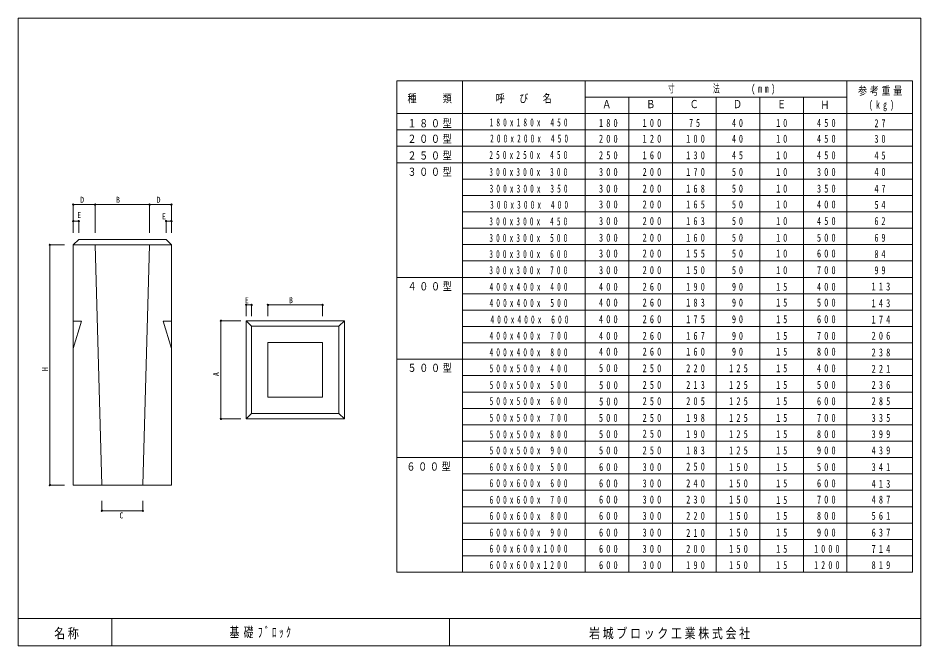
# Model space of a CAD drawing. Units: millimetres, scale not verified. Extents: x -179 to 1475, y 45 to 1195.
import ezdxf
from ezdxf.enums import TextEntityAlignment as Align

# ---------------------------------------------------------------- set-up
doc = ezdxf.new("R2010")
doc.units = ezdxf.units.MM
doc.header["$LTSCALE"] = 5
doc.header["$PDMODE"] = 32
doc.header["$PDSIZE"] = 2.5
doc.layers.add('_0-0_', color=2, linetype='Continuous', lineweight=18)
doc.styles.add('ＭＳ ゴシック', font='')
doc.styles.get('ＭＳ ゴシック').set_extended_font_data('MS Gothic')

msp = doc.modelspace()

# ---------------------------------------------------------------- linework, layer by layer
at = {"layer": '_0-0_', "color": 7}
for p, q in [((-179.34, 1195.252), (-179.34, 1145.252)), ((-179.34, 1195.252), (1475.006, 1195.252)), ((1475.006, 45.252), (1475.006, 1195.252)), ((-179.34, 1145.252), (-179.34, 45.252)), ((1459.515, 1080.324), (514.921, 1080.324)), ((514.921, 1080.324), (514.921, 180.324)), ((634.921, 1080.324), (634.921, 180.324)), ((859.921, 1080.324), (859.921, 180.324)), ((1339.515, 180.324), (1339.515, 1080.324)), ((1459.515, 180.324), (1459.515, 1080.324)), ((1339.515, 1050.324), (859.921, 1050.324)), ((939.853, 1050.324), (939.853, 180.324)), ((1019.785, 1050.324), (1019.785, 180.324)), ((1099.718, 1050.324), (1099.718, 180.324)), ((1179.65, 1050.324), (1179.65, 180.324)), ((1259.583, 1050.324), (1259.583, 180.324)), ((1459.515, 1020.324), (514.921, 1020.324)), ((1459.515, 990.324), (514.921, 990.324)), ((1459.515, 960.324), (514.921, 960.324)), ((1459.515, 930.324), (514.921, 930.324)), ((1459.515, 900.324), (634.921, 900.324)), ((1459.515, 870.324), (634.921, 870.324)), ((-78.238, 853.618), (-38.238, 853.618)), ((-78.238, 853.618), (-78.238, 801.978)), ((-38.238, 853.618), (-38.238, 801.978)), ((-38.238, 853.618), (61.762, 853.618)), ((61.762, 853.618), (61.762, 801.978)), ((61.762, 853.618), (101.762, 853.618)), ((101.762, 853.618), (101.762, 801.978)), ((1459.515, 840.324), (634.921, 840.324)), ((-78.238, 823.494), (-68.238, 823.494)), ((-78.238, 823.494), (-78.238, 801.978)), ((-68.238, 823.494), (-68.238, 801.978)), ((101.762, 823.494), (91.762, 823.494)), ((91.762, 823.494), (91.762, 801.978)), ((101.762, 823.494), (101.762, 801.978)), ((1459.515, 810.324), (634.921, 810.324)), ((-121.012, 779.917), (-121.012, 339.917)), ((-121.012, 779.917), (-93.968, 779.917)), ((-68.238, 789.917), (-78.238, 779.917)), ((-78.238, 339.917), (-78.238, 779.917)), ((-78.238, 779.917), (101.762, 779.917)), ((-68.238, 789.917), (91.762, 789.917)), ((-38.238, 779.917), (-25.738, 339.917)), ((61.762, 779.917), (49.262, 339.917)), ((91.762, 789.917), (101.762, 779.917)), ((101.762, 339.917), (101.762, 779.917)), ((1459.515, 780.324), (634.921, 780.324)), ((1459.515, 750.324), (634.921, 750.324)), ((1459.515, 720.324), (514.921, 720.324)), ((1459.515, 690.324), (634.921, 690.324)), ((238.623, 669.737), (248.623, 669.737)), ((238.623, 669.737), (238.623, 649.23)), ((248.623, 669.737), (248.623, 649.23)), ((278.623, 669.737), (378.623, 669.737)), ((278.623, 669.737), (278.623, 649.23)), ((378.623, 669.737), (378.623, 649.23)), ((1459.515, 660.324), (634.921, 660.324)), ((-63.238, 639.917), (-78.238, 589.917)), ((-63.238, 639.917), (-78.238, 639.917)), ((86.762, 639.917), (101.762, 589.917)), ((86.762, 639.917), (101.762, 639.917)), ((192.243, 640.949), (192.243, 460.949)), ((192.243, 640.949), (228.653, 640.949)), ((238.623, 640.949), (248.623, 630.949)), ((238.623, 640.949), (238.623, 460.949)), ((418.623, 640.949), (238.623, 640.949)), ((248.623, 630.949), (248.623, 470.949)), ((408.623, 630.949), (248.623, 630.949)), ((418.623, 640.949), (408.623, 630.949)), ((408.623, 630.949), (408.623, 470.949)), ((418.623, 640.949), (418.623, 460.949)), ((1459.515, 630.324), (634.921, 630.324)), ((378.623, 600.949), (278.623, 600.949)), ((278.623, 600.949), (278.623, 500.949)), ((378.623, 600.949), (378.623, 500.949)), ((1459.515, 600.324), (634.921, 600.324)), ((1459.515, 600.324), (634.921, 600.324)), ((1459.515, 570.324), (514.921, 570.324)), ((1459.515, 540.324), (634.921, 540.324)), ((378.623, 500.949), (278.623, 500.949)), ((1459.515, 510.324), (634.921, 510.324)), ((1459.515, 480.324), (634.921, 480.324)), ((248.623, 470.949), (238.623, 460.949)), ((408.623, 470.949), (248.623, 470.949)), ((408.623, 470.949), (418.623, 460.949)), ((192.243, 460.949), (228.653, 460.949)), ((418.623, 460.949), (238.623, 460.949)), ((1459.515, 450.324), (634.921, 450.324)), ((1459.515, 420.324), (634.921, 420.324)), ((1459.515, 390.324), (514.921, 390.324)), ((1459.515, 360.324), (634.921, 360.324)), ((-121.012, 339.917), (-93.968, 339.917)), ((101.762, 339.917), (-78.238, 339.917)), ((1459.515, 330.324), (634.921, 330.324)), ((-25.738, 292.771), (-25.738, 310.878)), ((49.262, 292.771), (49.262, 310.878)), ((1459.515, 300.324), (634.921, 300.324)), ((-25.738, 292.771), (49.262, 292.771)), ((1459.515, 270.324), (634.921, 270.324)), ((1459.515, 240.324), (634.921, 240.324)), ((1459.515, 210.324), (634.921, 210.324)), ((1459.515, 180.324), (514.921, 180.324)), ((-179.34, 95.252), (1475.006, 95.252)), ((-7.655, 95.252), (-7.655, 45.252)), ((610.994, 95.252), (610.994, 45.252)), ((-179.34, 45.252), (1475.006, 45.252))]:
    msp.add_line(p, q, dxfattribs=at)
at = {"layer": '_0-0_', "color": 4}
for p in [(-78.238, 853.618), (-38.238, 853.618), (61.762, 853.618), (101.762, 853.618), (-78.238, 823.494), (-68.238, 823.494), (91.762, 823.494), (101.762, 823.494), (-121.012, 779.917), (238.623, 669.737), (248.623, 669.737), (278.623, 669.737), (378.623, 669.737), (192.243, 640.949), (192.243, 460.949), (-121.012, 339.917), (-25.738, 292.771), (49.262, 292.771)]:
    msp.add_point(p, dxfattribs=at)

# ---------------------------------------------------------------- texts
at = {"layer": '_0-0_', "style": 'ＭＳ ゴシック', "width": 0.8}
for s, p in [('Ａ', (891.079, 1025.793)), ('Ｂ', (971.776, 1025.793)), ('Ｃ', (1051.231, 1025.793)), ('Ｄ', (1130.686, 1025.793)), ('Ｅ', (1211.383, 1025.793)), ('Ｈ', (1290.839, 1024.175))]:
    msp.add_text(s, height=14.66, dxfattribs=at).set_placement(p, align=Align.BOTTOM_LEFT)
at = {"layer": '_0-0_', "color": 3, "style": 'ＭＳ ゴシック', "width": 0.8}
for s, p in [('D', (-65.488, 853.618)), ('B', (0.262, 853.618)), ('D', (74.512, 853.618)), ('E', (-70.87, 825.53)), ('E', (84.475, 823.262)), ('E', (236.373, 669.737)), ('B', (317.123, 669.737)), ('C', (6.418, 275.506))]:
    msp.add_text(s, height=11, dxfattribs=at).set_placement(p, align=Align.BOTTOM_LEFT)
for s, p in [('H', (-121.012, 548.417)), ('A', (192.243, 539.449))]:
    msp.add_text(s, height=11, rotation=90, dxfattribs=at).set_placement(p, align=Align.BOTTOM_LEFT)
at = {"layer": '_0-0_', "char_height": 14.66, "attachment_point": 7, "style": 'ＭＳ ゴシック'}
for s, insert in [('\\T1.71;\\W0.6;寸\\~\\~\\~\\~\\~法\\~\\~\\~\\~(mm)', (1011.453, 1054.913)), ('\\T1.31;\\W0.8;参考重量', (1359.804, 1052.979)), ('\\T1.31;\\W0.8;種\u3000\u3000類', (534.369, 1039.11)), ('\\T1.31;\\W0.8;呼\u3000び\u3000名', (696.002, 1039.11)), ('\\T1.82;\\W0.6;(kg)', (1379.554, 1024.491)), ('\\T1.31;\\W0.8;１８０型', (534.204, 994.156)), ('\\T1.88;\\W0.55;180x180x\\~450', (684.737, 996.655)), ('\\T1.79;\\W0.65;180', (885.147, 995.672)), ('\\T1.79;\\W0.65;100', (965.02, 995.672)), ('\\T1.74;\\W0.7;75', (1050.143, 995.672)), ('\\T1.74;\\W0.7;40', (1128.825, 995.672)), ('\\T1.74;\\W0.7;10', (1209.89, 995.672)), ('\\T1.79;\\W0.65;450', (1284.513, 995.672)), ('\\T1.74;\\W0.7;27', (1389.903, 995.389)), ('\\T1.31;\\W0.8;２００型', (534.204, 965.735)), ('\\T1.88;\\W0.55;200x200x\\~450', (685.7, 967.119)), ('\\T1.79;\\W0.65;200', (885.147, 966.723)), ('\\T1.79;\\W0.65;120', (965.02, 966.723)), ('\\T1.79;\\W0.65;100', (1044.893, 966.723)), ('\\T1.74;\\W0.7;40', (1128.825, 966.723)), ('\\T1.74;\\W0.7;10', (1209.89, 966.723)), ('\\T1.79;\\W0.65;450', (1284.513, 966.723)), ('\\T1.74;\\W0.7;30', (1389.903, 966.603)), ('\\T1.31;\\W0.8;２５０型', (534.204, 935.041)), ('\\T1.88;\\W0.55;250x250x\\~450', (684.252, 937.009)), ('\\T1.79;\\W0.65;250', (885.147, 936.477)), ('\\T1.79;\\W0.65;160', (965.02, 936.477)), ('\\T1.79;\\W0.65;130', (1044.893, 936.477)), ('\\T1.74;\\W0.7;45', (1128.825, 936.477)), ('\\T1.74;\\W0.7;10', (1209.89, 936.477)), ('\\T1.79;\\W0.65;450', (1284.513, 936.477)), ('\\T1.74;\\W0.7;45', (1389.903, 935.975)), ('\\T1.31;\\W0.8;３００型', (534.204, 905.331)), ('\\T1.88;\\W0.55;300x300x\\~300', (684.252, 905.762)), ('\\T1.79;\\W0.65;300', (885.147, 905.846)), ('\\T1.79;\\W0.65;200', (965.02, 905.846)), ('\\T1.79;\\W0.65;170', (1044.893, 905.846)), ('\\T1.74;\\W0.7;50', (1128.825, 905.846)), ('\\T1.74;\\W0.7;10', (1209.89, 905.846)), ('\\T1.79;\\W0.65;300', (1284.513, 905.846)), ('\\T1.74;\\W0.7;40', (1389.903, 906.033)), ('\\T1.88;\\W0.55;300x300x\\~350', (684.737, 875.357)), ('\\T1.79;\\W0.65;300', (885.147, 875.373)), ('\\T1.79;\\W0.65;200', (965.02, 875.373)), ('\\T1.79;\\W0.65;168', (1044.893, 875.373)), ('\\T1.74;\\W0.7;50', (1128.825, 875.373)), ('\\T1.74;\\W0.7;10', (1209.89, 875.373)), ('\\T1.79;\\W0.65;350', (1284.513, 875.373)), ('\\T1.74;\\W0.7;47', (1389.903, 875.458)), ('\\T1.88;\\W0.55;300x300x\\~400', (685.7, 845.82)), ('\\T1.79;\\W0.65;300', (885.147, 846.423)), ('\\T1.79;\\W0.65;200', (965.02, 846.423)), ('\\T1.79;\\W0.65;165', (1044.893, 846.423)), ('\\T1.74;\\W0.7;50', (1128.825, 846.423)), ('\\T1.74;\\W0.7;10', (1209.89, 846.423)), ('\\T1.79;\\W0.65;400', (1284.513, 846.423)), ('\\T1.74;\\W0.7;54', (1389.903, 845.688)), ('\\T1.88;\\W0.55;300x300x\\~450', (684.252, 815.415)), ('\\T1.79;\\W0.65;300', (885.147, 815.95)), ('\\T1.79;\\W0.65;200', (965.02, 815.95)), ('\\T1.79;\\W0.65;163', (1044.893, 815.95)), ('\\T1.74;\\W0.7;50', (1128.825, 815.95)), ('\\T1.74;\\W0.7;10', (1209.89, 815.95)), ('\\T1.79;\\W0.65;450', (1284.513, 815.95)), ('\\T1.74;\\W0.7;62', (1389.903, 815.919)), ('\\T1.88;\\W0.55;300x300x\\~500', (684.252, 785.01)), ('\\T1.79;\\W0.65;300', (885.147, 785.476)), ('\\T1.79;\\W0.65;200', (965.02, 785.476)), ('\\T1.79;\\W0.65;160', (1044.893, 785.476)), ('\\T1.74;\\W0.7;50', (1128.825, 785.476)), ('\\T1.74;\\W0.7;10', (1209.89, 785.476)), ('\\T1.79;\\W0.65;500', (1284.513, 785.476)), ('\\T1.74;\\W0.7;69', (1389.903, 785.344)), ('\\T1.88;\\W0.55;300x300x\\~600', (684.252, 755.473)), ('\\T1.79;\\W0.65;300', (885.147, 756.526)), ('\\T1.79;\\W0.65;200', (965.02, 756.526)), ('\\T1.79;\\W0.65;155', (1044.893, 756.526)), ('\\T1.74;\\W0.7;50', (1128.825, 756.526)), ('\\T1.74;\\W0.7;10', (1209.89, 756.526)), ('\\T1.79;\\W0.65;600', (1284.513, 756.526)), ('\\T1.74;\\W0.7;84', (1389.903, 755.574)), ('\\T1.88;\\W0.55;300x300x\\~700', (684.252, 725.936)), ('\\T1.79;\\W0.65;300', (885.147, 726.053)), ('\\T1.79;\\W0.65;200', (965.02, 726.053)), ('\\T1.79;\\W0.65;150', (1044.893, 726.053)), ('\\T1.74;\\W0.7;50', (1128.825, 726.053)), ('\\T1.74;\\W0.7;10', (1209.89, 726.053)), ('\\T1.79;\\W0.65;700', (1284.513, 726.053)), ('\\T1.74;\\W0.7;99', (1389.903, 725.804)), ('\\T1.31;\\W0.8;４００型', (534.369, 695.531)), ('\\T1.88;\\W0.55;400x400x\\~400', (684.69, 695.531)), ('\\T1.79;\\W0.65;400', (885.147, 695.58)), ('\\T1.79;\\W0.65;260', (965.02, 695.58)), ('\\T1.79;\\W0.65;190', (1044.893, 695.58)), ('\\T1.74;\\W0.7;90', (1128.825, 695.58)), ('\\T1.74;\\W0.7;15', (1209.89, 695.58)), ('\\T1.79;\\W0.65;400', (1284.513, 695.58)), ('\\T1.79;\\W0.65;113', (1384.653, 696.034)), ('\\T1.88;\\W0.55;400x400x\\~500', (684.69, 665.994)), ('\\T1.79;\\W0.65;400', (885.147, 666.63)), ('\\T1.79;\\W0.65;260', (965.02, 666.63)), ('\\T1.79;\\W0.65;183', (1044.893, 666.63)), ('\\T1.74;\\W0.7;90', (1128.825, 666.63)), ('\\T1.74;\\W0.7;15', (1209.89, 666.63)), ('\\T1.79;\\W0.65;500', (1284.513, 666.63)), ('\\T1.79;\\W0.65;143', (1384.653, 665.46)), ('\\T1.88;\\W0.55;400x400x\\~600', (686.334, 635.589)), ('\\T1.79;\\W0.65;400', (885.147, 636.156)), ('\\T1.79;\\W0.65;260', (965.02, 636.156)), ('\\T1.79;\\W0.65;175', (1044.893, 636.156)), ('\\T1.74;\\W0.7;90', (1128.825, 636.156)), ('\\T1.74;\\W0.7;15', (1209.89, 636.156)), ('\\T1.79;\\W0.65;600', (1284.513, 636.156)), ('\\T1.79;\\W0.65;174', (1384.653, 635.69)), ('\\T1.88;\\W0.55;400x400x\\~700', (684.69, 606.052)), ('\\T1.79;\\W0.65;400', (885.147, 605.683)), ('\\T1.79;\\W0.65;260', (965.02, 605.683)), ('\\T1.79;\\W0.65;167', (1044.893, 605.683)), ('\\T1.74;\\W0.7;90', (1128.825, 605.683)), ('\\T1.74;\\W0.7;15', (1209.89, 605.683)), ('\\T1.79;\\W0.65;700', (1284.513, 605.683)), ('\\T1.79;\\W0.65;206', (1384.653, 605.92)), ('\\T1.88;\\W0.55;400x400x\\~800', (684.69, 575.647)), ('\\T1.79;\\W0.65;400', (885.147, 576.733)), ('\\T1.79;\\W0.65;260', (965.02, 576.733)), ('\\T1.79;\\W0.65;160', (1044.893, 576.733)), ('\\T1.74;\\W0.7;90', (1128.825, 576.733)), ('\\T1.74;\\W0.7;15', (1209.89, 576.733)), ('\\T1.79;\\W0.65;800', (1284.513, 576.733)), ('\\T1.79;\\W0.65;238', (1384.653, 575.346)), ('\\T1.31;\\W0.8;５００型', (534.369, 546.11)), ('\\T1.88;\\W0.55;500x500x\\~400', (684.69, 546.11)), ('\\T1.79;\\W0.65;500', (885.147, 546.627)), ('\\T1.79;\\W0.65;250', (965.02, 546.26)), ('\\T1.79;\\W0.65;220', (1044.893, 546.26)), ('\\T1.79;\\W0.65;125', (1123.575, 546.26)), ('\\T1.74;\\W0.7;15', (1209.89, 546.26)), ('\\T1.79;\\W0.65;400', (1284.513, 546.26)), ('\\T1.79;\\W0.65;221', (1384.653, 545.576)), ('\\T1.88;\\W0.55;500x500x\\~500', (684.69, 515.705)), ('\\T1.79;\\W0.65;500', (885.286, 515.339)), ('\\T1.79;\\W0.65;250', (965.02, 515.806)), ('\\T1.79;\\W0.65;213', (1044.893, 515.806)), ('\\T1.79;\\W0.65;125', (1123.575, 515.806)), ('\\T1.74;\\W0.7;15', (1209.89, 515.806)), ('\\T1.79;\\W0.65;500', (1284.513, 515.806)), ('\\T1.79;\\W0.65;236', (1384.653, 515.806)), ('\\T1.88;\\W0.55;500x500x\\~600', (684.69, 486.168)), ('\\T1.79;\\W0.65;500', (885.286, 485.437)), ('\\T1.79;\\W0.65;250', (965.02, 486.036)), ('\\T1.79;\\W0.65;205', (1044.893, 486.036)), ('\\T1.79;\\W0.65;125', (1123.575, 486.036)), ('\\T1.74;\\W0.7;15', (1209.89, 486.036)), ('\\T1.79;\\W0.65;600', (1284.513, 486.036)), ('\\T1.79;\\W0.65;285', (1384.653, 486.036)), ('\\T1.88;\\W0.55;500x500x\\~700', (684.69, 455.762)), ('\\T1.79;\\W0.65;500', (885.017, 455.535)), ('\\T1.79;\\W0.65;250', (965.02, 455.461)), ('\\T1.79;\\W0.65;198', (1044.893, 455.461)), ('\\T1.79;\\W0.65;125', (1123.575, 455.461)), ('\\T1.74;\\W0.7;15', (1209.89, 455.461)), ('\\T1.79;\\W0.65;700', (1284.513, 455.461)), ('\\T1.79;\\W0.65;335', (1384.653, 455.461)), ('\\T1.88;\\W0.55;500x500x\\~800', (684.69, 425.357)), ('\\T1.79;\\W0.65;500', (885.147, 425.692)), ('\\T1.79;\\W0.65;250', (965.02, 426.496)), ('\\T1.79;\\W0.65;190', (1044.893, 425.692)), ('\\T1.79;\\W0.65;125', (1123.575, 425.692)), ('\\T1.74;\\W0.7;15', (1209.89, 425.692)), ('\\T1.79;\\W0.65;800', (1284.513, 425.692)), ('\\T1.79;\\W0.65;399', (1384.653, 425.692)), ('\\T1.88;\\W0.55;500x500x\\~900', (684.69, 395.82)), ('\\T1.79;\\W0.65;500', (885.147, 395.922)), ('\\T1.79;\\W0.65;250', (965.02, 395.922)), ('\\T1.79;\\W0.65;183', (1044.893, 395.922)), ('\\T1.79;\\W0.65;125', (1123.575, 395.922)), ('\\T1.74;\\W0.7;15', (1209.89, 395.922)), ('\\T1.79;\\W0.65;900', (1284.513, 395.922)), ('\\T1.79;\\W0.65;439', (1384.653, 395.922)), ('\\T1.31;\\W0.8;６００型', (532.314, 365.415)), ('\\T1.79;\\W0.65;250', (1044.893, 366.152)), ('\\T1.88;\\W0.55;600x600x\\~500', (684.69, 365.415)), ('\\T1.79;\\W0.65;600', (885.147, 365.347)), ('\\T1.79;\\W0.65;300', (965.02, 365.347)), ('\\T1.79;\\W0.65;150', (1123.575, 365.347)), ('\\T1.74;\\W0.7;15', (1209.89, 365.347)), ('\\T1.79;\\W0.65;500', (1284.513, 365.347)), ('\\T1.79;\\W0.65;341', (1384.653, 365.347)), ('\\T1.88;\\W0.55;600x600x\\~600', (684.69, 335.878)), ('\\T1.79;\\W0.65;600', (885.147, 335.577)), ('\\T1.79;\\W0.65;300', (965.02, 335.577)), ('\\T1.79;\\W0.65;240', (1044.893, 335.577)), ('\\T1.79;\\W0.65;150', (1123.575, 335.577)), ('\\T1.74;\\W0.7;15', (1209.89, 335.577)), ('\\T1.79;\\W0.65;600', (1284.513, 335.577)), ('\\T1.79;\\W0.65;413', (1384.653, 334.773)), ('\\T1.88;\\W0.55;600x600x\\~700', (684.69, 305.473)), ('\\T1.79;\\W0.65;600', (885.147, 305.807)), ('\\T1.79;\\W0.65;300', (965.02, 305.807)), ('\\T1.79;\\W0.65;230', (1044.893, 305.807)), ('\\T1.79;\\W0.65;150', (1123.575, 305.807)), ('\\T1.74;\\W0.7;15', (1209.89, 305.003)), ('\\T1.79;\\W0.65;700', (1284.513, 305.807)), ('\\T1.79;\\W0.65;487', (1384.653, 305.807)), ('\\T1.88;\\W0.55;600x600x\\~800', (684.69, 275.936)), ('\\T1.79;\\W0.65;600', (885.147, 276.037)), ('\\T1.79;\\W0.65;300', (965.02, 276.037)), ('\\T1.79;\\W0.65;220', (1044.893, 276.037)), ('\\T1.79;\\W0.65;150', (1123.575, 276.037)), ('\\T1.74;\\W0.7;15', (1209.89, 276.037)), ('\\T1.79;\\W0.65;800', (1284.513, 276.037)), ('\\T1.79;\\W0.65;561', (1384.653, 276.037)), ('\\T1.88;\\W0.55;600x600x\\~900', (684.69, 245.531)), ('\\T1.79;\\W0.65;600', (885.147, 245.463)), ('\\T1.79;\\W0.65;300', (965.02, 245.463)), ('\\T1.79;\\W0.65;210', (1044.893, 244.658)), ('\\T1.79;\\W0.65;150', (1123.575, 245.463)), ('\\T1.74;\\W0.7;15', (1209.89, 245.463)), ('\\T1.79;\\W0.65;900', (1284.513, 245.463)), ('\\T1.79;\\W0.65;637', (1384.653, 245.463)), ('\\T1.88;\\W0.55;600x600x1000', (684.69, 215.994)), ('\\T1.79;\\W0.65;600', (885.147, 215.693)), ('\\T1.79;\\W0.65;300', (965.02, 215.693)), ('\\T1.79;\\W0.65;200', (1044.893, 215.693)), ('\\T1.79;\\W0.65;150', (1123.575, 215.693)), ('\\T1.74;\\W0.7;15', (1209.89, 215.693)), ('\\T1.82;\\W0.6;1000', (1279.263, 215.693)), ('\\T1.79;\\W0.65;714', (1384.653, 215.693)), ('\\T1.88;\\W0.55;600x600x1200', (684.69, 186.12)), ('\\T1.79;\\W0.65;600', (885.147, 185.818)), ('\\T1.79;\\W0.65;300', (965.02, 185.818)), ('\\T1.79;\\W0.65;190', (1044.893, 185.818)), ('\\T1.79;\\W0.65;150', (1123.575, 185.818)), ('\\T1.74;\\W0.7;15', (1209.89, 185.818)), ('\\T1.82;\\W0.6;1200', (1279.263, 185.818)), ('\\T1.79;\\W0.65;819', (1384.653, 185.818))]:
    msp.add_mtext(s, dxfattribs=dict(at, insert=insert))
at = {"layer": '_0-0_', "color": 6, "char_height": 18.33, "attachment_point": 7, "style": 'ＭＳ ゴシック'}
for s, insert in [('\\T1.25;\\W0.8;名称', (-113.019, 57.205)), ('\\T1.44;\\W0.7;基礎ﾌﾞﾛｯｸ', (208.195, 59.251)), ('\\T1.25;\\W0.8;岩城ブロック工業株式会社', (866.989, 57.205))]:
    msp.add_mtext(s, dxfattribs=dict(at, insert=insert))

doc.saveas('drawing.dxf')
